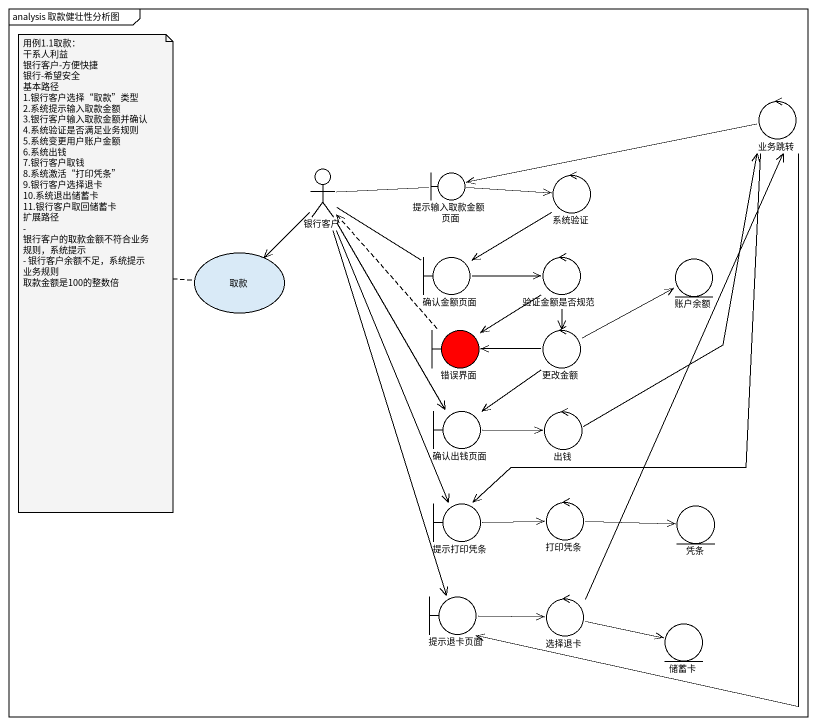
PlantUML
@startuml
mainframe analysis 取款健壮性分析图
control 业务跳转
actor 银行客户
boundary 提示输入取款金额页面
control 系统验证
usecase 取款
boundary 确认金额页面
control 验证金额是否规范
entity 账户余额
boundary 错误界面 #FF0000
control 更改金额
boundary 确认出钱页面
control 出钱
boundary 提示打印凭条
control 打印凭条
entity 凭条
boundary 提示退卡页面
control 选择退卡
entity 储蓄卡
业务跳转 -left-> 提示输入取款金额页面
业务跳转 --> 提示打印凭条
业务跳转 --> 提示退卡页面
银行客户 -right- 提示输入取款金额页面
银行客户 --> 取款
银行客户 -right- 确认金额页面
银行客户 --> 确认出钱页面
银行客户 --> 提示打印凭条
银行客户 --> 提示退卡页面
提示输入取款金额页面 -right-> 系统验证
系统验证 --> 确认金额页面
确认金额页面 -right-> 验证金额是否规范
验证金额是否规范 --> 错误界面
验证金额是否规范 --> 更改金额
错误界面 .up.> 银行客户
更改金额 -right-> 账户余额
更改金额 -left-> 错误界面
更改金额 --> 确认出钱页面
确认出钱页面 -right-> 出钱
出钱 -up-> 业务跳转
提示打印凭条 -right-> 打印凭条
打印凭条 -right-> 凭条
提示退卡页面 -right-> 选择退卡
选择退卡 -up-> 业务跳转
选择退卡 -right-> 储蓄卡
note left of 取款
  用例1.1取款：
  干系人利益
  银行客户-方便快捷
  银行-希望安全
  基本路径
  1.银行客户选择“取款”类型
  2.系统提示输入取款金额
  3.银行客户输入取款金额并确认
  4.系统验证是否满足业务规则
  5.系统变更用户账户金额
  6.系统出钱
  7.银行客户取钱
  8.系统激活“打印凭条”
  9.银行客户选择退卡
  10.系统退出储蓄卡
  11.银行客户取回储蓄卡
  扩展路径
  - 银行客户的取款金额不符合业务规则，系统提示
  - 银行客户余额不足，系统提示
  业务规则
  取款金额是100的整数倍
end note
@enduml
